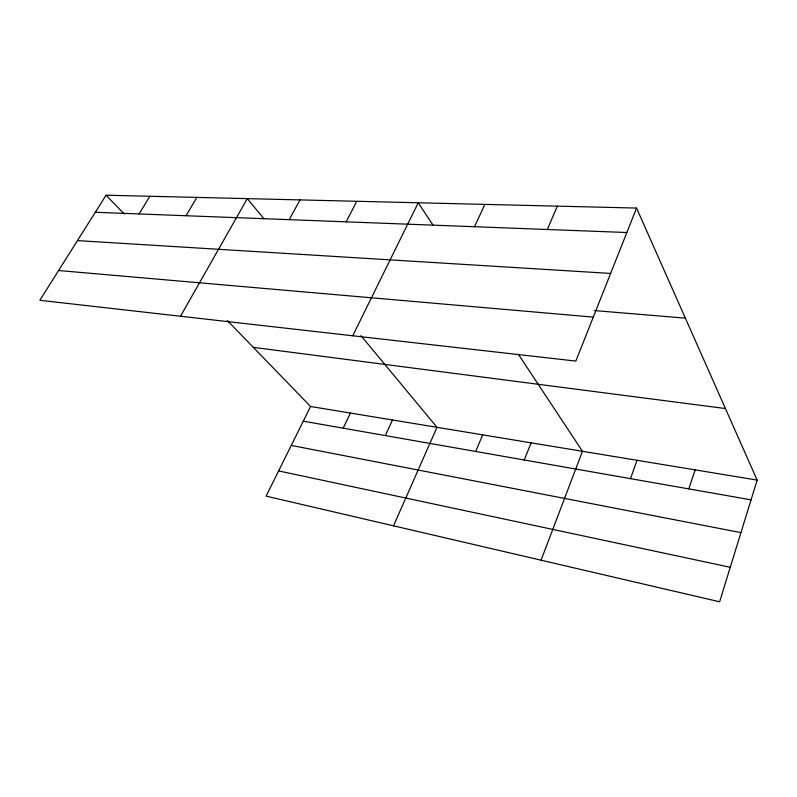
<?xml version="1.0" encoding="UTF-8"?>
<svg xmlns="http://www.w3.org/2000/svg" width="797" height="797" viewBox="0 0 797 797"><rect width="100%" height="100%" fill="white"/><g stroke="black" fill="none" stroke-linecap="round" stroke-linejoin="round"><path stroke-width="1.2" d="M636.564 208.067L575.842 361.081L39.85 300.3L106.061 195.205L636.564 208.067L757.15 480.093L719.621 601.795L266.128 496.142L310.551 406.48L227.414 320.593M688.797 488.9L695.153 469.871M630.477 478.658L637.042 460.297M541.063 560.191L582.468 451.301L518.369 354.296M524.227 459.989L531.111 442.833M475.699 451.461L482.703 434.853M547.29 229.496L557.362 206.144M393.519 525.821L436.995 427.322L360.931 335.627M385.32 435.58L392.493 419.989M474.514 226.727L484.855 204.391M343.178 428.178L350.411 413.055M352.732 335.786L418.236 202.777L433.279 225.531M346.137 221.835L356.807 201.282M289.231 219.663L299.991 199.908M180.511 316.25L247.289 198.632L263.976 218.747M186.02 215.738L196.829 197.407M139.076 213.945L149.876 196.271M95.311 212.281L626.86 232.525M77.458 240.604L610.622 273.441M594.403 310.571L685.36 318.152M58.609 270.522L593.287 317.116M253.326 347.362L725.439 408.542M310.551 406.48L757.15 480.093M303.268 421.165L751.063 499.839M291.254 445.423L740.951 532.625M278.621 470.917L730.271 567.275M106.061 195.205L124.242 213.985"/></g></svg>
